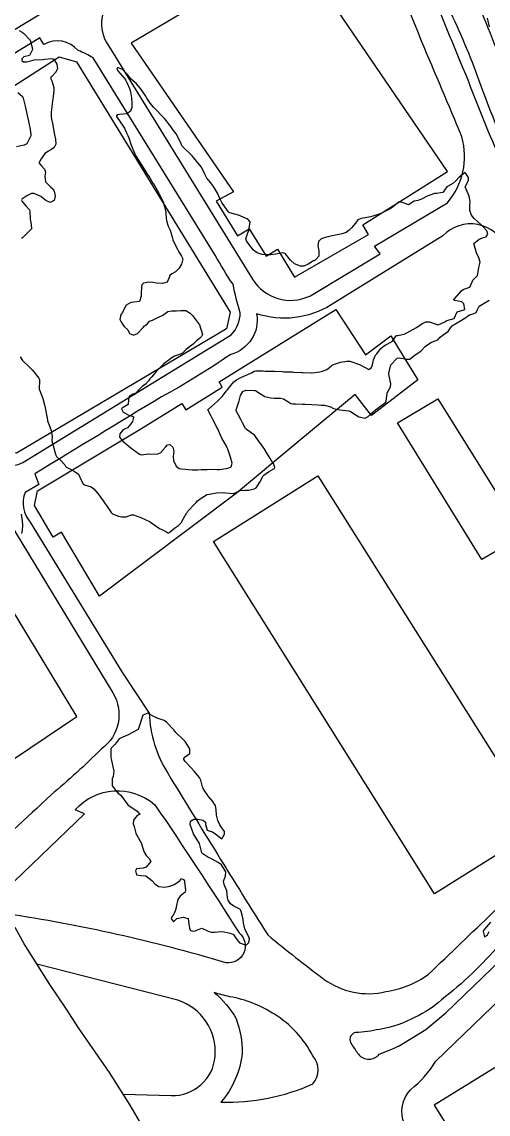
# Model space of a CAD drawing. Header units: metres. Extents: x 292545 to 299085, y 7450245 to 7463078.
# Drawn here: x 295717.1 to 295816.1, y 7458257.2 to 7458488.9 of the extents above; entities that cross this region are included whole.
import ezdxf

# ---------------------------------------------------------------- set-up
doc = ezdxf.new("R2010")
doc.units = ezdxf.units.M
for name, color, linetype in [('Area', 45, 'Continuous'), ('Curvas de Nivel 1m', 11, 'Continuous'), ('Curvas de Nivel 5m', 15, 'Continuous'), ('Edificações', 30, 'Continuous'), ('Vias Primárias', 230, 'Continuous')]:
    doc.layers.add(name, color=color, linetype=linetype)

msp = doc.modelspace()

# ---------------------------------------------------------------- linework, layer by layer
at = {"layer": 'Area'}
msp.add_polyline3d([(295742.58, 7458254.86, 664.36), (295740.14, 7458259.07, 664.4), (295735.76, 7458265.99, 664.52), (295729.16, 7458275.48, 675.35), (295726.45, 7458279.67, 678.17), (295723.09, 7458284.71, 675.92), (295717.59, 7458293.28, 664.21), (295715.69, 7458296.76, 672.4)], dxfattribs=at)
at = {"layer": 'Curvas de Nivel 1m', "flags": 128}
for points, elevation in [([(295815.84, 7458489.69), (295816.27, 7458487.9)], 663), ([(295716.56, 7458487.09), (295717.22, 7458486.72), (295717.58, 7458486.5), (295718.9, 7458485.06), (295719.39, 7458483.19), (295719.39, 7458483.05), (295718.76, 7458481.82), (295717.52, 7458481.52), (295717.13, 7458481.08), (295717.15, 7458480.71), (295717.51, 7458480.47), (295718.1, 7458480.47), (295719.51, 7458480.82), (295719.71, 7458480.85), (295721.51, 7458480.95), (295722, 7458481.02), (295723.51, 7458481.15), (295723.93, 7458481), (295724.54, 7458479.95), (295724.66, 7458478.99), (295724.25, 7458478.22), (295723.47, 7458477.38), (295723.29, 7458477.18), (295723.26, 7458477), (295723.3, 7458476.84), (295723.46, 7458476.42), (295723.91, 7458475), (295723.94, 7458474.49), (295723.76, 7458473), (295723.72, 7458472.7), (295723.51, 7458471), (295723.49, 7458470.9), (295723.38, 7458469.81), (295723.35, 7458469), (295723.37, 7458468.72), (295723.7, 7458467), (295723.77, 7458466.56), (295724.08, 7458464.99), (295724.27, 7458464.04), (295724.33, 7458462.99), (295724, 7458462.28), (295723.29, 7458461.81), (295722.76, 7458461.53), (295722.01, 7458461.02), (295721.26, 7458459.91), (295720.92, 7458459.37), (295720.76, 7458459.03), (295721.25, 7458458.46), (295721.91, 7458457.69), (295722.14, 7458457.02), (295722.03, 7458456.21), (295722.17, 7458455.02), (295723.19, 7458453.97), (295723.73, 7458453.54), (295723.99, 7458453), (295724.19, 7458451.97), (295723.99, 7458451), (295723.15, 7458450.59), (295722.24, 7458451.02), (295721.17, 7458451.87), (295719.71, 7458452.51), (295719.17, 7458452.51), (295718.18, 7458452.05), (295717.16, 7458451.29), (295717.07, 7458451.17)], 664), ([(295717.07, 7458451.08), (295717.15, 7458450.88), (295717.97, 7458449.89), (295718.73, 7458449.06), (295718.84, 7458448.77), (295718.92, 7458447.05), (295719.1, 7458445.93), (295719.2, 7458445.05), (295719.14, 7458444.99), (295719.08, 7458444.94), (295717.29, 7458443.08), (295717.06, 7458442.96)], 664), ([(295716.76, 7458417.85), (295717.28, 7458417.07), (295718.74, 7458415.67), (295719.06, 7458415.38), (295719.4, 7458415.05), (295720.71, 7458413.32), (295720.85, 7458413.03), (295720.88, 7458412.85), (295720.83, 7458411.03), (295720.87, 7458410.84), (295721.57, 7458409.02), (295721.95, 7458407.71), (295722.11, 7458407.02), (295722.45, 7458405.18), (295722.47, 7458405.01), (295722.6, 7458404.3), (295723.06, 7458403.01), (295723.38, 7458402.2), (295723.54, 7458401), (295723.52, 7458400.03), (295723.76, 7458399), (295724.28, 7458397.23), (295724.35, 7458396.99), (295724.51, 7458396.74), (295725.39, 7458395.87), (295726.26, 7458394.96), (295726.35, 7458394.82), (295726.49, 7458394.51), (295727.33, 7458394.1), (295728.47, 7458393.46), (295729.17, 7458392.93), (295729.8, 7458391.57), (295730.17, 7458390.92), (295730.44, 7458390.72), (295731.83, 7458390.29), (295732.43, 7458389.87), (295733.23, 7458388.88), (295734.4, 7458387.29), (295734.69, 7458386.87), (295735.35, 7458385.89), (295736.08, 7458384.85), (295736.37, 7458384.58), (295737.61, 7458384.07), (295738.36, 7458383.91), (295739.24, 7458383.93), (295740.37, 7458384.33), (295740.82, 7458384.34), (295742.36, 7458383.8), (295744.2, 7458382.89), (295744.34, 7458382.8), (295744.41, 7458382.75), (295746.33, 7458381.47), (295746.82, 7458381.22), (295747.82, 7458380.71), (295748.14, 7458380.52), (295748.32, 7458380.5), (295748.45, 7458380.57), (295748.58, 7458380.7), (295749.49, 7458381.53), (295750.34, 7458382.1), (295750.66, 7458382.36), (295750.91, 7458382.67), (295751.46, 7458383.57), (295752.08, 7458384.66), (295752.19, 7458384.85), (295752.38, 7458385.08), (295753.85, 7458386.64), (295754.1, 7458386.94), (295754.4, 7458387.29), (295755.15, 7458387.89), (295756.28, 7458388.61), (295756.38, 7458388.66), (295756.42, 7458388.66), (295756.48, 7458388.67), (295758.43, 7458389.02), (295759.93, 7458389.05), (295760.42, 7458389.02), (295762.07, 7458388.89), (295762.42, 7458389.01), (295763.43, 7458389.53), (295764.43, 7458389.6), (295765.33, 7458389.6), (295766.43, 7458389.84), (295766.86, 7458390.06), (295767.16, 7458390.48), (295767.64, 7458391.29), (295768.26, 7458392.47), (295768.33, 7458392.6), (295768.47, 7458392.73), (295769.5, 7458393.43), (295770.49, 7458394.02), (295770.75, 7458394.18), (295770.82, 7458394.44), (295770.5, 7458395.2), (295770.03, 7458395.97), (295769.73, 7458396.45), (295769.27, 7458397.21), (295768.53, 7458398.39), (295768.48, 7458398.47), (295768.33, 7458398.68), (295767.03, 7458400.49), (295766.85, 7458400.77), (295766.57, 7458401.15), (295764.74, 7458402.51), (295764.58, 7458402.68), (295763.93, 7458403.85), (295763.58, 7458404.53), (295762.63, 7458406.42), (295762.59, 7458406.54), (295762.6, 7458406.57), (295762.63, 7458406.63), (295763.25, 7458408.53), (295763.52, 7458409.68), (295764.03, 7458410.52), (295764.69, 7458410.79), (295766.46, 7458410.72), (295766.68, 7458410.69), (295766.82, 7458410.62), (295766.99, 7458410.49), (295768.67, 7458409.48), (295769.95, 7458409.16), (295770.66, 7458409.12), (295772.01, 7458409.07), (295772.66, 7458408.93), (295773.56, 7458408.41), (295774.23, 7458407.98), (295774.65, 7458407.88), (295775.17, 7458407.86), (295776.65, 7458407.81), (295777.22, 7458407.79), (295778.65, 7458407.73), (295779.98, 7458407.67), (295780.65, 7458407.64), (295781.36, 7458407.6), (295782.64, 7458407.22), (295783.27, 7458406.92), (295784.64, 7458406.59), (295786.5, 7458406.38), (295786.63, 7458406.36), (295786.84, 7458406.25), (295788.62, 7458405.11), (295789.98, 7458404.84), (295790.62, 7458405.17), (295791.13, 7458405.69), (295791.67, 7458406.19), (295792.19, 7458406.63), (295792.64, 7458406.98), (295793.33, 7458407.49), (295794.28, 7458408.16), (295794.41, 7458408.4), (295794.64, 7458410.16), (295794.65, 7458410.19), (295794.67, 7458410.23), (295795.37, 7458411.47), (295795.43, 7458412.15), (295795.32, 7458412.76), (295795.02, 7458414.16), (295795, 7458414.43), (295795.46, 7458416.15), (295796.76, 7458417.57), (295797.24, 7458417.66), (295798.76, 7458417.36), (295799.46, 7458417.4), (295800.31, 7458418.09), (295800.78, 7458418.44), (295801.79, 7458419.06), (295802.74, 7458420.06), (295802.76, 7458420.09), (295802.79, 7458420.12), (295803.92, 7458420.93), (295804.81, 7458421.26), (295805.37, 7458421.48), (295805.89, 7458422.02), (295806.83, 7458422.75), (295807.6, 7458423.23), (295808.12, 7458424), (295808.42, 7458424.42), (295808.85, 7458424.71), (295810.76, 7458425.85), (295810.86, 7458425.92), (295810.91, 7458425.96), (295812.09, 7458426.74), (295812.88, 7458426.98), (295813.57, 7458427.25), (295813.85, 7458427.93), (295814.19, 7458428.64), (295814.9, 7458429.07), (295816.29, 7458429.9)], 664), ([(295816.61, 7458297.89), (295815.33, 7458296.44), (295815.1, 7458296.13), (295815.04, 7458295.91), (295815.31, 7458294.78), (295815.96, 7458295.25), (295816.3, 7458295.9)], 664)]:
    msp.add_lwpolyline(points, dxfattribs=dict(at, elevation=elevation))
for points, elevation in [([(295737.81, 7458479.15), (295737.5, 7458479.24), (295737.3, 7458479.03), (295737.33, 7458478.84), (295737.49, 7458478.57), (295738.97, 7458476.82), (295739.17, 7458476.52), (295739.45, 7458475.95), (295739.94, 7458474.81), (295740.17, 7458474.07), (295740.39, 7458472.8), (295740.47, 7458471.73), (295740.46, 7458470.8), (295740.2, 7458469.99), (295739.38, 7458469.46), (295737.85, 7458469.31), (295737.38, 7458469.22), (295737.2, 7458469.02), (295737.24, 7458468.84), (295737.37, 7458468.65), (295738.66, 7458466.82), (295738.88, 7458466.36), (295739.33, 7458465.37), (295739.63, 7458464.81), (295739.8, 7458464.32), (295740.35, 7458462.8), (295741.1, 7458460.97), (295741.16, 7458460.79), (295741.18, 7458460.7), (295741.27, 7458460.56), (295742.4, 7458458.78), (295743.23, 7458457.44), (295743.68, 7458456.76), (295744.31, 7458455.85), (295744.94, 7458454.74), (295745.04, 7458454.58), (295745.2, 7458454.34), (295746.11, 7458452.73), (295747.15, 7458450.72), (295747.69, 7458448.71), (295747.71, 7458448.13), (295747.79, 7458446.71), (295748.19, 7458445.62), (295748.58, 7458444.71), (295749.07, 7458443.02), (295749.14, 7458442.77), (295749.17, 7458442.7), (295749.26, 7458442.49), (295750.15, 7458440.68), (295750.45, 7458440.11), (295751.02, 7458439.24), (295751.26, 7458438.67), (295751, 7458437.54), (295750.53, 7458436.68), (295749.74, 7458435.93), (295748.97, 7458435.49), (295748.54, 7458435.13), (295748.4, 7458434.71), (295747.95, 7458433.71), (295746.95, 7458433.39), (295745.71, 7458433.5), (295744.95, 7458433.62), (295743.98, 7458433.73), (295742.95, 7458433.51), (295742.58, 7458433.14), (295742.49, 7458432.77), (295742.46, 7458431.24), (295742.45, 7458430.77), (295742.09, 7458429.59), (295740.9, 7458429.45), (295740.29, 7458429.41), (295739.24, 7458428.81), (295738.89, 7458428.18), (295738.46, 7458427.24), (295738.1, 7458426.83), (295737.94, 7458425.75), (295738.48, 7458424.82), (295738.62, 7458424.6), (295738.84, 7458424.33), (295739.59, 7458423.57), (295739.97, 7458422.81), (295740.82, 7458422.47), (295741.66, 7458422.79), (295742.84, 7458424.12), (295743.19, 7458424.42), (295743.7, 7458424.76), (295744.19, 7458425.42), (295744.86, 7458425.67), (295745.57, 7458426.03), (295746.87, 7458426.62), (295746.94, 7458426.65), (295747.04, 7458426.72), (295748.13, 7458427.45), (295748.88, 7458427.62), (295749.96, 7458427.61), (295750.88, 7458427.68), (295751.91, 7458427.69), (295752.88, 7458427.16), (295753.32, 7458426.65), (295754.84, 7458424.63), (295755.45, 7458422.62), (295755.26, 7458422.19), (295754.81, 7458421.77), (295754.17, 7458421.28), (295753.57, 7458420.64), (295753.14, 7458420.3), (295752.79, 7458420.07), (295752, 7458419.45), (295751.22, 7458418.67), (295750.77, 7458418.44), (295749.49, 7458417.97), (295748.76, 7458417.53), (295748.29, 7458417.18), (295747.7, 7458416.71), (295747.18, 7458416.28), (295746.74, 7458415.87), (295746.17, 7458415.29), (295745.65, 7458414.74), (295744.71, 7458413.64), (295744.3, 7458413.16), (295743.98, 7458412.76), (295743.37, 7458412.09), (295742.69, 7458411.54), (295741.9, 7458410.78), (295741.3, 7458410.16), (295740.67, 7458409.91), (295739.93, 7458409.54), (295739.78, 7458408.81), (295739.68, 7458407.77), (295738.64, 7458407.08), (295738.45, 7458407), (295738.24, 7458406.82), (295738.63, 7458406.1), (295740, 7458405.42), (295740.62, 7458405.28), (295740.91, 7458405.09), (295740.78, 7458404.8), (295740.73, 7458404.68), (295740.6, 7458404.15), (295740.06, 7458403.34), (295739.58, 7458402.81), (295738.91, 7458402.48), (295738.58, 7458402.3), (295737.89, 7458401.51), (295737.88, 7458400.83), (295738.55, 7458399.94), (295739.9, 7458398.81), (295740.54, 7458398.33), (295742.12, 7458397.18), (295742.52, 7458397.05), (295744.03, 7458397.25), (295744.52, 7458397.23), (295745.99, 7458397.26), (295746.52, 7458397.51), (295747.6, 7458398.71), (295748.02, 7458399.22), (295748.54, 7458399.28), (295749.16, 7458398.69), (295749.4, 7458397.82), (295749.25, 7458396.69), (295749.29, 7458395.9), (295749.84, 7458394.69), (295750.49, 7458394.16), (295751.04, 7458394.12), (295752.48, 7458393.96), (295753.25, 7458393.88), (295754.48, 7458393.9), (295755.18, 7458393.93), (295756.48, 7458393.98), (295757.08, 7458394), (295758.48, 7458393.98), (295759.09, 7458393.97), (295760.49, 7458394.15), (295760.81, 7458394.23), (295761.57, 7458394.55), (295761.76, 7458395.29), (295761.37, 7458396.55), (295760.85, 7458398.24), (295760.72, 7458398.56), (295760.54, 7458398.88), (295759.6, 7458400.57), (295758.81, 7458402.35), (295758.7, 7458402.58), (295758.59, 7458402.8), (295757.64, 7458404.59), (295757.29, 7458405.27), (295756.63, 7458406.49), (295756.58, 7458406.61), (295756.59, 7458406.66), (295756.63, 7458406.7), (295757.36, 7458407.32), (295758.65, 7458408.47), (295758.71, 7458408.52), (295758.78, 7458408.58), (295759.73, 7458409.5), (295760.5, 7458410.56), (295760.58, 7458410.66), (295760.69, 7458410.77), (295761.46, 7458411.79), (295762.13, 7458412.55), (295762.71, 7458413), (295763.74, 7458413.55), (295764.72, 7458413.97), (295765.1, 7458414.12), (295765.83, 7458414.5), (295766.4, 7458414.82), (295766.73, 7458414.91), (295768.34, 7458414.86), (295768.73, 7458414.85), (295770.36, 7458414.81), (295770.73, 7458414.79), (295772.43, 7458414.72), (295772.73, 7458414.71), (295774.47, 7458414.65), (295774.73, 7458414.64), (295776.55, 7458414.55), (295776.73, 7458414.54), (295778.61, 7458414.46), (295778.72, 7458414.46), (295780.39, 7458414.67), (295780.73, 7458414.72), (295781.88, 7458415.16), (295782.75, 7458415.86), (295782.99, 7458416.06), (295783.45, 7458416.29), (295784.76, 7458416.73), (295786.08, 7458416.94), (295786.76, 7458416.95), (295788.75, 7458416.23), (295790.74, 7458415.16), (295791.35, 7458415.58), (295791.52, 7458416.19), (295791.73, 7458417.23), (295792.19, 7458418.19), (295792.44, 7458418.52), (295792.78, 7458418.99), (295793.33, 7458419.63), (295794.01, 7458420.17), (295794.47, 7458420.49), (295794.8, 7458420.65), (295795.78, 7458421.16), (295796.39, 7458422.13), (295796.6, 7458422.36), (295796.83, 7458422.42), (295798.27, 7458422.67), (295798.83, 7458422.92), (295800.84, 7458424.08), (295802.03, 7458424.89), (295802.86, 7458425.29), (295803.59, 7458425.32), (295804.85, 7458424.85), (295805.5, 7458424.68), (295806.86, 7458425.28), (295807.33, 7458425.54), (295808.86, 7458425.97), (295808.88, 7458425.99), (295809.48, 7458427.39), (295810.89, 7458427.84), (295810.99, 7458427.86), (295811.14, 7458427.96), (295810.9, 7458429.13), (295810.5, 7458429.56), (295808.91, 7458429.84), (295808.79, 7458429.99), (295808.83, 7458430.07), (295808.91, 7458430.16), (295810.51, 7458431.97), (295810.76, 7458432.14), (295810.94, 7458432.19), (295812.22, 7458432.67), (295812.73, 7458433.94), (295812.8, 7458434.1), (295812.97, 7458434.24), (295813.81, 7458435.09), (295813.96, 7458435.93), (295814.12, 7458436.8), (295814.35, 7458437.93), (295814.09, 7458438.86), (295813.62, 7458439.93), (295813.05, 7458441.94), (295814.17, 7458442.83), (295815.07, 7458443.15), (295815.63, 7458443.36), (295815.98, 7458443.91), (295815.77, 7458444.59), (295815.1, 7458445.41), (295814.56, 7458445.93), (295813.12, 7458447.21), (295812.53, 7458447.95), (295812.19, 7458448.9), (295812.2, 7458449.95), (295812.27, 7458450.84), (295812.02, 7458451.95), (295811.2, 7458453.96), (295811.89, 7458455.28), (295811.92, 7458455.95), (295811.23, 7458456.96), (295809.9, 7458455.98), (295809.22, 7458455.23), (295808.55, 7458454.66), (295807.43, 7458454.01), (295807.29, 7458453.92), (295807.2, 7458453.74), (295806.46, 7458452.74), (295805.18, 7458452.53), (295804.67, 7458452.55), (295803.37, 7458452.06), (295803.17, 7458451.94), (295801.94, 7458451.3), (295801.16, 7458451.06), (295800.37, 7458450.88), (295799.15, 7458450.1), (295797.71, 7458450.67), (295797.16, 7458450.68), (295796.81, 7458450.48), (295796.43, 7458450.14), (295795.72, 7458449.57), (295795.14, 7458449.22), (295793.13, 7458448.18), (295791.63, 7458447.69), (295791.12, 7458447.6), (295789.95, 7458447.38), (295789.12, 7458447.19), (295788.41, 7458446.93), (295787.95, 7458446.24), (295787.09, 7458445.25), (295786.58, 7458444.76), (295785.96, 7458444.26), (295785.32, 7458444.03), (295785.08, 7458443.98), (295783.7, 7458443.66), (295783.07, 7458443.52), (295782.08, 7458443.3), (295781.07, 7458443.02), (295780.58, 7458442.82), (295780.06, 7458442.33), (295779.94, 7458441.44), (295780.15, 7458440.33), (295780.13, 7458439.22), (295779.37, 7458438.34), (295779.11, 7458438.24), (295779.01, 7458438.2), (295777.86, 7458437.5), (295776.99, 7458437.13), (295776.26, 7458437.11), (295775, 7458437.61), (295774.14, 7458438.4), (295773.03, 7458439.76), (295772.52, 7458439.91), (295771.02, 7458439.63), (295769.98, 7458439.49), (295769.02, 7458439.49), (295768.11, 7458439.56), (295767.03, 7458439.91), (295766.29, 7458440.5), (295765.06, 7458442.07), (295764.77, 7458442.51), (295764.68, 7458442.9), (295765.08, 7458444.18), (295765.22, 7458444.51), (295765.31, 7458444.73), (295765.56, 7458446.5), (295765.11, 7458447.06), (295764.11, 7458447.52), (295763.12, 7458447.89), (295761.25, 7458448.44), (295761.13, 7458448.49), (295761.05, 7458448.56), (295760.72, 7458448.98), (295759.6, 7458450.58), (295759.17, 7458451.46), (295758.66, 7458452.59), (295757.77, 7458454.02), (295757.36, 7458454.6), (295757.2, 7458454.77), (295756.38, 7458455.77), (295755.99, 7458456.62), (295755.24, 7458458.09), (295754.85, 7458458.63), (295753.27, 7458460.51), (295753.15, 7458460.65), (295751.29, 7458462.39), (295751.16, 7458462.54), (295751.09, 7458462.67), (295750.94, 7458463.04), (295750.14, 7458464.69), (295749.85, 7458465.21), (295749.34, 7458465.91), (295748.73, 7458466.71), (295747.37, 7458468.46), (295747.15, 7458468.72), (295745.39, 7458470.48), (295745.26, 7458470.61), (295745.13, 7458470.74), (295744.33, 7458471.68), (295743.67, 7458472.77), (295743.42, 7458473.18), (295742.29, 7458474.78), (295741.45, 7458475.77), (295740.33, 7458476.8), (295739.48, 7458477.87), (295738.49, 7458478.83)], 663), ([(295756.74, 7458324.6), (295755.68, 7458326.13), (295755.52, 7458326.45), (295755.49, 7458326.61), (295755.14, 7458328.07), (295754.82, 7458328.62), (295753.72, 7458329.95), (295753.07, 7458330.65), (295751.75, 7458332.03), (295751.53, 7458332.44), (295751.51, 7458332.66), (295751.76, 7458332.96), (295752.74, 7458333.68), (295752.76, 7458334.65), (295751.8, 7458336.22), (295751.37, 7458336.66), (295749.82, 7458338.13), (295749.56, 7458338.43), (295749.36, 7458338.69), (295747.85, 7458340.34), (295747.32, 7458340.72), (295745.86, 7458341.19), (295744.84, 7458341.72), (295743.87, 7458342.26), (295742.81, 7458341.82), (295742.44, 7458340.77), (295742.33, 7458340.29), (295741.82, 7458338.78), (295740.5, 7458338.11), (295739.81, 7458337.69), (295737.8, 7458336.83), (295736.93, 7458335.7), (295736.1, 7458334.85), (295736.01, 7458334.62), (295736.03, 7458332.85), (295736.07, 7458332.53), (295736.43, 7458330.84), (295736.63, 7458329.93), (295736.5, 7458328.84), (295736.26, 7458328.29), (295736.28, 7458326.84), (295737.67, 7458325.16), (295737.87, 7458325.03), (295738.14, 7458324.82), (295739.63, 7458322.8), (295741.62, 7458321.45), (295742.15, 7458320.77), (295741.78, 7458320.61), (295741.61, 7458320.52), (295740.83, 7458319.56), (295740.76, 7458318.79), (295740.95, 7458318.17), (295741.3, 7458316.78), (295741.39, 7458316.61), (295741.56, 7458316.35), (295742.44, 7458314.77), (295742.88, 7458313.41), (295743.11, 7458312.76), (295743.51, 7458312.06), (295744.17, 7458311.42), (295744.49, 7458310.75), (295743.48, 7458309.54), (295742.89, 7458309.36), (295741.48, 7458309.19), (295741.21, 7458308.78), (295741.46, 7458307.96), (295742.44, 7458307.79), (295743.46, 7458307.72), (295744.69, 7458306.75), (295745.43, 7458305.94), (295746.17, 7458305.47), (295747.43, 7458305.35), (295748.56, 7458305.57), (295749.43, 7458305.88), (295750.62, 7458306.67), (295750.97, 7458307.14), (295751.45, 7458306.94), (295751.61, 7458306.66), (295751.67, 7458306.43), (295751.88, 7458304.66), (295751.78, 7458304.29), (295751.41, 7458303.99), (295750.69, 7458303.39), (295750.23, 7458302.68), (295749.89, 7458301.19), (295749.78, 7458300.68), (295749.36, 7458299.6), (295748.99, 7458299.06), (295748.8, 7458298.7), (295749.34, 7458298), (295749.68, 7458298.35), (295750.05, 7458298.68), (295751.36, 7458298.98), (295752.39, 7458298.65), (295752.53, 7458297.46), (295752.67, 7458296.65), (295752.87, 7458296.2), (295753.32, 7458296), (295753.9, 7458296.05), (295755.32, 7458296.62), (295756.69, 7458295.98), (295757.31, 7458295.78), (295758.09, 7458295.81), (295759.32, 7458295.95), (295760.05, 7458295.83), (295761.31, 7458295.54), (295762.07, 7458295.3), (295762.57, 7458294.53), (295763.29, 7458293.52), (295764.74, 7458293.05), (295765.29, 7458293.61), (295765.44, 7458294.36), (295765.41, 7458294.5), (295765.31, 7458294.74), (295764.46, 7458296.51), (295764.17, 7458297.68), (295764.1, 7458298.51), (295763.7, 7458300.18), (295763.55, 7458300.52), (295763.37, 7458300.67), (295762.12, 7458301.28), (295761.39, 7458301.81), (295760.9, 7458302.55), (295760.8, 7458303.16), (295760.65, 7458304.56), (295760.09, 7458305.91), (295759.92, 7458306.57), (295760.34, 7458307.67), (295760.42, 7458308.56), (295759.48, 7458310.04), (295758.78, 7458310.58), (295757.5, 7458311.26), (295756.62, 7458311.72), (295755.51, 7458312.39), (295755.34, 7458312.62), (295755.25, 7458312.89), (295754.83, 7458314.63), (295753.56, 7458316.64), (295752.85, 7458318.65), (295752.93, 7458319.31), (295753.6, 7458319.75), (295754.5, 7458319.73), (295755.6, 7458319.52), (295756.07, 7458319.09), (295756.08, 7458318.61), (295756.42, 7458317.46), (295757.57, 7458317.05), (295758.3, 7458316.58), (295759.55, 7458315.57), (295760.16, 7458316.56), (295760.13, 7458317.13), (295759.58, 7458317.94), (295759.12, 7458318.57), (295758.7, 7458319.48), (295758.41, 7458320.58), (295758.39, 7458321.82), (295758.25, 7458322.58), (295757.64, 7458323.51)], 664)]:
    msp.add_lwpolyline(points, close=True, dxfattribs=dict(at, elevation=elevation))
at = {"layer": 'Curvas de Nivel 5m', "elevation": 665, "flags": 128}
for points in [[(295716.28, 7458473.94), (295717.29, 7458473.07), (295717.42, 7458472.78), (295717.83, 7458471.07), (295718.1, 7458469.79), (295718.26, 7458469.07), (295718.52, 7458467.9), (295718.71, 7458467.06), (295718.82, 7458466.54), (295719.03, 7458465.05), (295719.01, 7458464.74), (295718.22, 7458463.07), (295717.6, 7458462.77), (295717.3, 7458462.7), (295715.99, 7458462.39)], [(295716.97, 7458384.47), (295717.19, 7458383.07), (295717.26, 7458382.15), (295717.23, 7458381.07), (295717.04, 7458380.35)]]:
    msp.add_lwpolyline(points, dxfattribs=at)
at = {"layer": 'Edificações'}
for points in [[(295775.02, 7458434.79), (295790.72, 7458443.79), (295789.52, 7458445.87), (295807.43, 7458457.19), (295783.26, 7458492.65), (295792.75, 7458498.75), (295782.75, 7458515.75), (295752.39, 7458497.88), (295755.16, 7458493.17), (295740.32, 7458484.44), (295762.07, 7458452.84), (295758.33, 7458450.87), (295762.87, 7458443.52), (295765.35, 7458445.05), (295768.99, 7458439.2), (295771.4, 7458440.7)], [(295712.61, 7458397.96), (295681.31, 7458447.83), (295682.67, 7458454.39), (295725.08, 7458481.49), (295728.7, 7458480.48), (295761.35, 7458427.33), (295760.55, 7458423.82), (295716.02, 7458397.43)], [(295733.62, 7458367.07), (295725.53, 7458380.66), (295723.79, 7458379.62), (295719.81, 7458386.3), (295720.43, 7458389.44), (295742.37, 7458402.6), (295751.07, 7458407.98), (295751.91, 7458406.63), (295759.67, 7458411.42), (295758.97, 7458412.54), (295783.78, 7458427.88), (295790.06, 7458418.28), (295795.42, 7458422.3), (295798.03, 7458418.02), (295801.17, 7458413), (295791.29, 7458405.4), (295787.87, 7458409.85), (295775.89, 7458399.95), (295762.68, 7458388.9)], [(295796.84, 7458403.88), (295805.41, 7458408.92), (295823.51, 7458379.98), (295814.74, 7458374.83)], [(295827.06, 7458317.89), (295804.71, 7458303.9), (295757.79, 7458378.71), (295779.96, 7458392.61)]]:
    msp.add_lwpolyline(points, close=True, dxfattribs=at)
at = {"layer": 'Edificações', "elevation": 668.36}
msp.add_lwpolyline([(295696.18, 7458327.09), (295708.78, 7458335.56), (295712.24, 7458330.41), (295728.81, 7458341.55), (295706.33, 7458378.6), (295702.78, 7458379.41), (295679.1, 7458365.51), (295679.7, 7458363.71), (295680.54, 7458361.15), (295681.33, 7458359.03), (295682.11, 7458356.92), (295682.87, 7458355.58), (295683.64, 7458354.23), (295686.51, 7458346.57), (295689.39, 7458338.9), (295690.1, 7458337.51), (295690.82, 7458336.11), (295692.86, 7458332.38), (295694.91, 7458328.65), (295695.54, 7458327.87)], close=True, dxfattribs=at)
at = {"layer": 'Edificações'}
msp.add_lwpolyline([(295914.97, 7458231.01), (295898.09, 7458258.21), (295895.4, 7458256.54), (295869.41, 7458298.45), (295851.94, 7458288.21), (295842.97, 7458302.03), (295827.82, 7458287.37), (295833.95, 7458277.2), (295804.65, 7458259.1), (295926.64, 7458064.05)], dxfattribs=at)
at = {"layer": 'Vias Primárias'}
for points in [[(295798.3, 7458255.08, -0.289312), (295799.57, 7458262.36, 0.095318), (295804.95, 7458268.43), (295820.97, 7458283.83), (295845.38, 7458307.59), (295854.81, 7458317.2, 0.119087), (295862.05, 7458329.31, 0.008509), (295866.42, 7458344.25, 0.096563), (295865.15, 7458364.15, 0.012918), (295856.81, 7458386.42, -0.014692), (295849.35, 7458405.27, -0.004413), (295841.01, 7458426.45, -0.019039), (295832.13, 7458448.04, 0.0065), (295820.93, 7458475.13, 0.009732), (295813.78, 7458493.27, -0.005287), (295802.53, 7458520, -0.002034), (295789.73, 7458551.28, -0.010278), (295773.02, 7458592.41, 0.028187), (295763.23, 7458613.64, 0.043113), (295748.79, 7458637.63, -0.033322), (295727.45, 7458672.73, -0.915382), (295741.01, 7458680.94)], [(295802.68, 7458498.87, 0.002667), (295811.89, 7458476.26, 0.017032), (295818.82, 7458459.45, 0.032402)], [(295820.13, 7458461.47, -0.015575), (295814.2, 7458476.43, 0.026429), (295807.72, 7458491.8)], [(295818.55, 7458293.21, -0.050104), (295806.21, 7458281.44, -0.080897), (295800.6, 7458277.77, -0.086049), (295793.03, 7458275.15, -0.035453), (295787.91, 7458274.46, 0.576476), (295787.16, 7458271.93, 0.034186), (295788.56, 7458269.88, 0.47995), (295792.96, 7458269.88, 0.017283), (295797.2, 7458271.68), (295802.83, 7458275.11), (295807.11, 7458278.69), (295818.74, 7458289.94)]]:
    msp.add_lwpolyline(points, format="xyb", dxfattribs=at)
for points in [[(295676.92, 7458466.83), (295687.75, 7458472.72), (295688.76, 7458471.11), (295734.15, 7458498.62), (295747.21, 7458506.5, 0.193775), (295752.31, 7458513.29, 0.162899), (295753.27, 7458519.89, 0.144465), (295751.58, 7458526.2, -0.006216), (295730.52, 7458561.7), (295728.59, 7458560.68, 0.36646), (295718.22, 7458564.52), (295717.07, 7458566.63), (295644.07, 7458519.08), (295645.24, 7458517.28, 0.427426), (295642.98, 7458507.99, 0.043564), (295651.38, 7458494.56, 0.005409), (295667.53, 7458469.7, 0.014265), (295669.71, 7458467.29, 0.312506)], [(295735.02, 7458484.7), (295766.04, 7458434.37, 0.383324), (295778.25, 7458430.77), (295793.14, 7458439.7), (295791.99, 7458441.34), (295807.42, 7458450.57, 0.251236), (295810.51, 7458464.51, 0.00442), (295801.94, 7458484.83, 0.011832), (295788.25, 7458517.29, 0.302565), (295780.41, 7458519.05), (295779.42, 7458520.61), (295736.92, 7458495.08), (295734.27, 7458490.34, 0.186714)], [(295717.33, 7458395.45), (295761.57, 7458422.54, 0.198438), (295763.45, 7458427.23, -0.023497), (295761.94, 7458433.26, -0.028643), (295758.17, 7458439.45), (295732.25, 7458481.29, 0.058505), (295729.06, 7458482.86, 0.362562), (295721.81, 7458484.14), (295720.96, 7458485.54), (295681.27, 7458461.14, 0.142826), (295678.04, 7458449.9, 0.029917), (295686.28, 7458435.51, -0.011357), (295709.96, 7458397.5, 0.402822)], [(295794.35, 7458283.17, 0.121458), (295803.43, 7458286.84, -0.002966), (295830.95, 7458313.07, 0.018783), (295843.97, 7458326.3, 0.146046), (295851.95, 7458342.83, 0.152923), (295847.83, 7458371.37), (295839.58, 7458392.5), (295825.4, 7458427.57), (295819.92, 7458440.99, 0.542549), (295806.46, 7458443.56), (295782.75, 7458428.88, -0.221561), (295766.94, 7458427, -0.393173), (295761.44, 7458418.38, -0.027882), (295746.74, 7458409.36, 0.001081), (295719.86, 7458393.01), (295720.75, 7458390.77), (295717.8, 7458389.11, 0.265985), (295718.9, 7458382.78), (295738.33, 7458350.99), (295744.15, 7458342.27, 0.132949), (295748.1, 7458329.49, 0.003545), (295769.3, 7458295.19, 0.013325), (295781.23, 7458285.83, 0.222881)], [(295759.38, 7458259.72, 0.113839), (295778.91, 7458263.6, 0.384733), (295778.85, 7458269.53, 0.138599), (295770.71, 7458278.35, 0.105297), (295761.25, 7458282.07, -0.02249), (295757.93, 7458282.99, -0.087366), (295762.63, 7458277.38, -0.082231), (295763.91, 7458270.11, -0.150787)]]:
    msp.add_lwpolyline(points, format="xyb", close=True, dxfattribs=at)
for points, elevation in [([(295678.22, 7458367.82), (295702.6, 7458381.69, -0.01593), (295712.06, 7458386.68), (295736.45, 7458346.54, -0.392505), (295734.01, 7458334.67, -0.022941), (295723.32, 7458324.92, -0.001107), (295707.42, 7458310.04, -9.762235)], 671.34), ([(295711.75, 7458302.98), (295730.39, 7458320.88), (295728.41, 7458321.75, -0.409155), (295745.37, 7458322.81, -0.008246), (295763.21, 7458295.63, -0.759655), (295760.42, 7458289.29, 0.035699), (295713.84, 7458299.68, 1.662078)], 666.87), ([(295738.65, 7458261.42), (295748.82, 7458261.11, 0.399445), (295758.14, 7458269.46, 0.346979), (295750.21, 7458281.37), (295720.34, 7458288.99)], 664.44)]:
    msp.add_lwpolyline(points, format="xyb", dxfattribs=dict(at, elevation=elevation))

doc.saveas('drawing.dxf')
